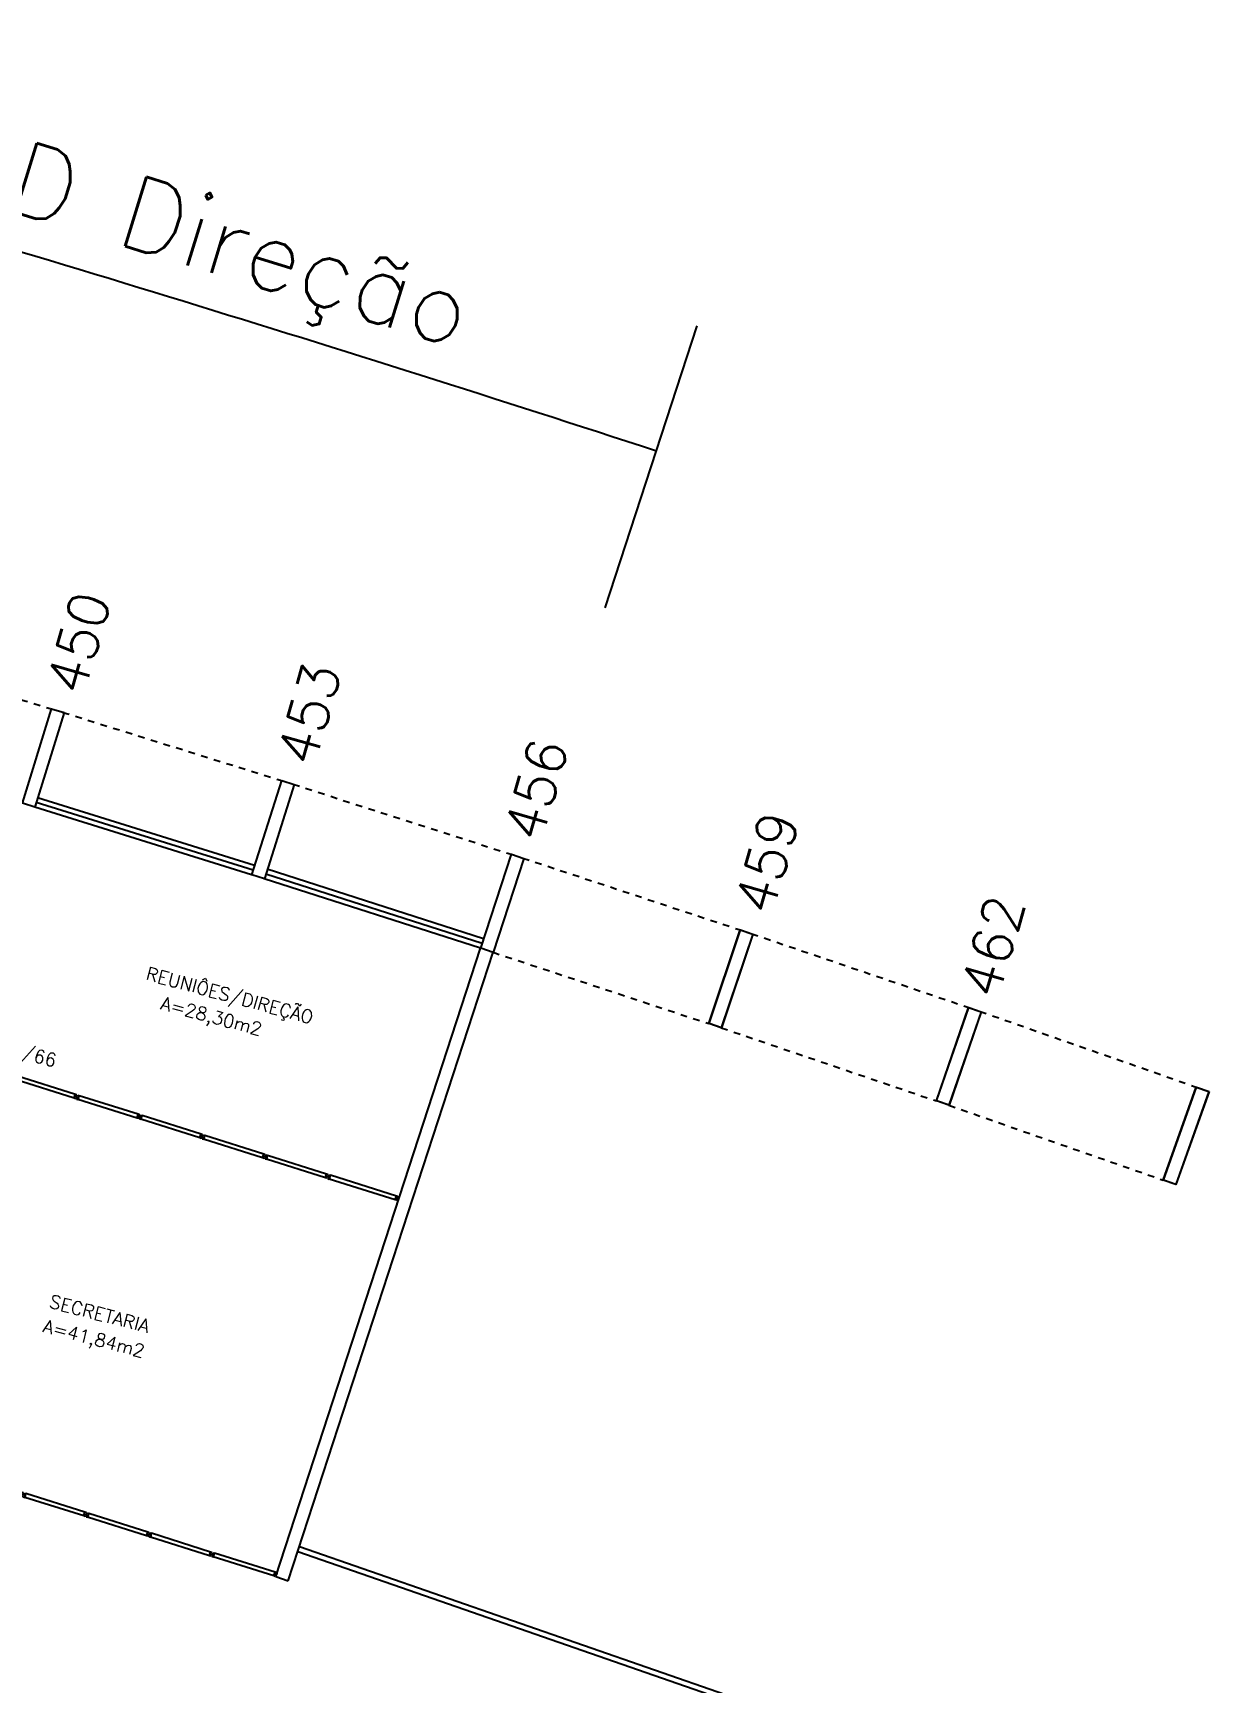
# Model space of a CAD drawing. Extents: x 26 to 324, y 73 to 188.
# Drawn here: x 306.08 to 323.93, y 145.02 to 170.04 of the extents above; entities that cross this region are included whole.
import ezdxf

# ---------------------------------------------------------------- set-up
doc = ezdxf.new("R2010")
doc.units = 0
doc.header["$LTSCALE"] = 0.01
doc.header["$MEASUREMENT"] = 0
doc.linetypes.add('HIDDEN2', pattern=[0.1875, 0.125, -0.0625])
doc.layers.get('0').update_dxf_attribs({"linetype": 'CONTINUOUS'})
doc.layers.get('DEFPOINTS').update_dxf_attribs({"linetype": 'CONTINUOUS'})
for name, color, linetype in [('ALV', 2, 'CONTINUOUS'), ('BANC', 2, 'CONTINUOUS'), ('DIV', 2, 'CONTINUOUS'), ('ESQ', 1, 'CONTINUOUS'), ('ESTR', 3, 'CONTINUOUS'), ('NOPILAR1', 2, 'CONTINUOUS'), ('PROJ', 1, 'HIDDEN2'), ('TEXTO', 2, 'CONTINUOUS'), ('TEXTO-ENDEREÇO', 2, 'CONTINUOUS'), ('USO1', 2, 'CONTINUOUS'), ('ÁREA', 2, 'CONTINUOUS')]:
    doc.layers.add(name, color=color, linetype=linetype)
doc.styles.add('1', font='romans.shx')
doc.styles.add('NOPILAR', font='simplex.shx', dxfattribs={"height": 0.6})
doc.styles.add('UNB-100', font='simplex.shx', dxfattribs={"height": 0.2})
doc.styles.add('UNB-100-1', font='simplex.shx', dxfattribs={"height": 0.2})
doc.dimstyles.new('1-600', dxfattribs={"dimtxt": 1.1, "dimasz": 2.5, "dimexe": 2, "dimexo": 4, "dimgap": 0.2, "dimtad": 1, "dimdec": 0, "dimzin": 4, "dimdsep": 46, "dimlunit": 6, "dimtxsty": '1', "dimblk1": 'NONE', "dimblk2": 'NONE', "dimsah": 1, "dimcen": 0, "dimclrd": 2, "dimclre": 2, "dimclrt": 2, "dimadec": 0, "dimazin": 0, "dimtfac": 1, "dimtdec": 0, "dimtmove": 2, "dimatfit": 3, "dimldrblk": 'NONE', "dimfxl": 0, "dimtolj": 1, "dimtzin": 0, "dimarcsym": 0})

# ---------------------------------------------------------------- blocks, each defined once
blk = doc.blocks.new('PILAR-SLC')
blk.add_lwpolyline([(0.2, 0), (0.2, -1.5), (0, -1.5), (0, 0)], close=True)
blk = doc.blocks.new('DIVMT-SLC')
for p, q in [((-0.03, 0.03), (-0.03, 0.006)), ((-0.008, 0.03), (-0.03, 0.03)), ((-0.0185, 0.006), (-0.03, 0.006)), ((-0.0185, -0.006), (-0.0185, 0.006)), ((-0.008, 0.03), (-0.008, 0.02)), ((-0.008, 0.02), (0.008, 0.02)), ((-0.0051, 0), (0.0051, 0)), ((0.0051, 0), (-0.0051, 0)), ((-0.0051, 0), (0.0051, 0)), ((0, -0.0051), (0, 0.0051)), ((0, 0.0051), (0, -0.0051)), ((0.008, 0.03), (0.008, 0.02)), ((0.008, 0.03), (0.03, 0.03)), ((0.0205, 0.006), (0.03, 0.006)), ((0.0205, -0.006), (0.0205, 0.006)), ((0.0205, 0.006), (0.0205, -0.006)), ((0.0205, 0.006), (0.03, 0.006)), ((0.97, 0.03), (0.03, 0.03)), ((0.03, 0.006), (0.03, 0.03)), ((0.03, -0.03), (0.03, 0.03)), ((0.03, -0.005), (0.03, 0.005)), ((0.97, -0.03), (0.97, 0.03)), ((0.97, 0.03), (0.97, 0.009)), ((0.97, 0.009), (0.97, 0.027)), ((0.9795, 0.006), (0.97, 0.006)), ((0.97, -0.005), (0.97, 0.005)), ((0.9795, 0.006), (0.9795, -0.006)), ((1.0051, 0), (0.9949, 0)), ((1, 0.0051), (1, -0.0051)), ((-0.0185, -0.006), (-0.03, -0.006)), ((-0.03, -0.03), (-0.03, -0.006)), ((-0.008, -0.03), (-0.03, -0.03)), ((-0.008, -0.03), (-0.008, -0.02)), ((-0.008, -0.02), (0.008, -0.02)), ((0.008, -0.03), (0.008, -0.02)), ((0.008, -0.03), (0.03, -0.03)), ((0.0205, -0.006), (0.03, -0.006)), ((0.0205, -0.006), (0.03, -0.006)), ((0.03, -0.006), (0.03, -0.03)), ((0.97, -0.03), (0.03, -0.03)), ((0.9795, -0.006), (0.97, -0.006)), ((0.97, -0.009), (0.97, -0.027))]:
    blk.add_line(p, q)
blk = doc.blocks.new('MTINI-SLC')
for p, q in [((-0.03, 0.008), (-0.03, 0.03)), ((0.03, 0.03), (-0.03, 0.03)), ((-0.03, 0.008), (-0.02, 0.008)), ((-0.009, 0.03), (-0.027, 0.03)), ((-0.02, 0.008), (-0.02, 0)), ((-0.001, 0), (-0.02, 0)), ((-0.006, 0.02), (-0.006, 0.03)), ((-0.006, 0.023), (-0.006, 0.027)), ((-0.006, 0.02), (0.006, 0.02)), ((0.005, 0.03), (-0.005, 0.03)), ((0.005, 0), (-0.005, 0)), ((0.004, 0.02), (-0.004, 0.02)), ((0.02, 0), (-0.001, 0)), ((0, -0.005), (0, 0.005)), ((0.006, 0.02), (0.006, 0.03)), ((0.006, 0.023), (0.006, 0.027)), ((0.009, 0.03), (0.027, 0.03)), ((0.03, 0.008), (0.02, 0.008)), ((0.02, 0), (0.02, 0.008)), ((0.03, 0.008), (0.03, 0.03))]:
    blk.add_line(p, q)
blk = doc.blocks.new('*D32')
at = {"color": 2, "linetype": 'ByBlock'}
for p, q in [((300.445, 165.72), (301.693, 170.044)), ((314.764, 161.322), (316.159, 165.601))]:
    blk.add_line(p, q, dxfattribs=at)
blk.add_arc((178.48, -256.906), 442.373, 71.95122, 73.90244, dxfattribs=at)
at = {"layer": 'DEFPOINTS', "color": 0, "linetype": 'ByBlock'}
for p in [(310.756, 165.228), (299.336, 161.877), (298.92, 160.435), (313.525, 157.519), (313.06, 156.093)]:
    blk.add_point(p, dxfattribs=at)
at = {"color": 2, "linetype": 'ByBlock', "insert": (308.631, 166.864), "char_height": 1.1, "attachment_point": 5, "rotation": 342.9268, "style": '1'}
blk.add_mtext('\\A1;ILD Direção', dxfattribs=at)
blk = doc.blocks.new('_NONE')
at = {"color": 0, "linetype": 'ByBlock'}
blk.add_circle((0, 0), 0.25, dxfattribs=at)

msp = doc.modelspace()

# ---------------------------------------------------------------- linework, layer by layer
at = {"layer": 'ALV'}
for p, q in [((309.762, 146.618), (312.87, 156.154)), ((309.952, 146.556), (313.06, 156.093)), ((309.762, 146.618), (309.952, 146.556))]:
    msp.add_line(p, q, dxfattribs=at)
at = {"layer": 'BANC'}
for p, q in [((310.096, 146.998), (322.862, 142.57)), ((310.121, 147.074), (322.888, 142.645))]:
    msp.add_line(p, q, dxfattribs=at)
at = {"layer": 'DIV'}
for p, q in [((310.517, 152.67), (310.524, 152.693)), ((310.538, 152.664), (310.517, 152.67)), ((310.535, 152.69), (310.524, 152.693)), ((310.535, 152.727), (310.528, 152.704)), ((310.539, 152.701), (310.528, 152.704)), ((310.556, 152.721), (310.535, 152.727)), ((310.535, 152.69), (310.539, 152.701)), ((310.538, 152.664), (310.541, 152.673)), ((310.541, 152.673), (310.556, 152.668)), ((310.55, 152.691), (310.559, 152.688)), ((310.559, 152.688), (310.55, 152.691)), ((310.55, 152.691), (310.559, 152.688)), ((310.556, 152.721), (310.553, 152.711)), ((310.553, 152.711), (310.568, 152.706)), ((310.556, 152.695), (310.553, 152.685)), ((310.553, 152.685), (310.556, 152.695)), ((310.553, 152.659), (310.556, 152.668)), ((310.553, 152.659), (310.574, 152.652)), ((310.571, 152.716), (310.568, 152.706)), ((310.571, 152.716), (310.592, 152.709)), ((310.576, 152.689), (310.572, 152.678)), ((310.572, 152.678), (310.576, 152.689)), ((310.572, 152.678), (310.581, 152.675)), ((310.572, 152.678), (310.581, 152.675)), ((310.574, 152.652), (310.592, 152.709)), ((310.581, 152.675), (310.574, 152.652)), ((310.576, 152.689), (310.585, 152.687)), ((310.576, 152.689), (310.585, 152.687)), ((310.582, 152.676), (310.585, 152.686)), ((310.585, 152.687), (310.592, 152.709)), ((311.594, 152.393), (310.592, 152.709)), ((311.576, 152.336), (310.574, 152.652)), ((311.576, 152.336), (311.594, 152.393)), ((311.582, 152.356), (311.577, 152.339)), ((311.592, 152.356), (311.583, 152.359)), ((311.584, 152.36), (311.587, 152.369)), ((311.596, 152.367), (311.587, 152.37)), ((311.594, 152.393), (311.588, 152.373)), ((311.588, 152.373), (311.593, 152.39)), ((311.596, 152.367), (311.592, 152.356)), ((311.619, 152.354), (311.609, 152.357)), ((311.615, 152.36), (311.612, 152.35)), ((308.756, 146.934), (308.763, 146.957)), ((308.777, 146.927), (308.756, 146.934)), ((308.774, 146.953), (308.763, 146.957)), ((308.774, 146.991), (308.767, 146.968)), ((308.778, 146.965), (308.767, 146.968)), ((308.795, 146.984), (308.774, 146.991)), ((308.774, 146.953), (308.778, 146.965)), ((308.777, 146.927), (308.78, 146.937)), ((308.78, 146.937), (308.795, 146.932)), ((308.789, 146.955), (308.799, 146.952)), ((308.799, 146.952), (308.789, 146.955)), ((308.789, 146.955), (308.799, 146.952)), ((308.795, 146.984), (308.792, 146.975)), ((308.792, 146.975), (308.807, 146.97)), ((308.795, 146.958), (308.792, 146.948)), ((308.792, 146.948), (308.795, 146.958)), ((308.792, 146.922), (308.795, 146.932)), ((308.792, 146.922), (308.813, 146.916)), ((308.81, 146.979), (308.807, 146.97)), ((308.81, 146.979), (308.831, 146.973)), ((308.815, 146.953), (308.811, 146.941)), ((308.811, 146.941), (308.815, 146.953)), ((308.811, 146.941), (308.821, 146.939)), ((308.811, 146.941), (308.821, 146.939)), ((308.813, 146.916), (308.831, 146.973)), ((308.821, 146.939), (308.813, 146.916)), ((309.734, 146.628), (308.813, 146.916)), ((308.815, 146.953), (308.824, 146.95)), ((308.815, 146.953), (308.824, 146.95)), ((308.821, 146.939), (308.824, 146.949)), ((308.824, 146.95), (308.831, 146.973)), ((309.753, 146.686), (308.831, 146.973)), ((309.734, 146.628), (309.753, 146.686)), ((309.742, 146.652), (309.745, 146.662)), ((309.751, 146.648), (309.742, 146.651)), ((309.754, 146.66), (309.745, 146.663)), ((309.753, 146.686), (309.746, 146.665)), ((309.746, 146.665), (309.752, 146.683)), ((309.754, 146.66), (309.751, 146.648)), ((309.777, 146.646), (309.767, 146.649)), ((309.774, 146.653), (309.77, 146.643)), ((309.741, 146.648), (309.735, 146.631))]:
    msp.add_line(p, q, dxfattribs=at)
at = {"layer": 'ESQ'}
for p, q in [((309.441, 157.412), (306.149, 158.439)), ((309.396, 157.269), (306.104, 158.296)), ((309.419, 157.341), (306.127, 158.367)), ((312.87, 156.154), (309.587, 157.209)), ((312.893, 156.226), (309.61, 157.28)), ((312.916, 156.297), (309.633, 157.352))]:
    msp.add_line(p, q, dxfattribs=at)
at = {"layer": 'PROJ'}
for p, q in [((303.028, 160.794), (306.34, 159.792)), ((306.531, 159.734), (309.835, 158.704)), ((310.026, 158.643), (313.321, 157.585)), ((313.511, 157.523), (316.797, 156.437)), ((316.986, 156.374), (320.263, 155.26)), ((313.06, 156.093), (316.334, 155.01)), ((320.451, 155.195), (323.718, 154.053)), ((316.524, 154.947), (319.788, 153.837)), ((319.977, 153.771), (323.232, 152.634))]:
    msp.add_line(p, q, dxfattribs=at)

# ---------------------------------------------------------------- block references
at = {"layer": 'DIV'}
for name, p, rotation in [('DIVMT-SLC', (305.788, 154.199), 342.4096404312302), ('DIVMT-SLC', (306.741, 153.897), 342.5641646722376), ('DIVMT-SLC', (307.695, 153.597), 342.3939706420603), ('DIVMT-SLC', (308.648, 153.295), 342.3359852614493), ('DIVMT-SLC', (309.601, 152.991), 342.4457676478537), ('MTINI-SLC', (311.614, 152.355), 72.20695689311387), ('DIVMT-SLC', (305.933, 147.858), 342.5879933589794), ('DIVMT-SLC', (306.887, 147.558), 342.4143370845613), ('DIVMT-SLC', (307.841, 147.256), 342.3630834327753), ('MTINI-SLC', (309.772, 146.648), 71.92308665427775)]:
    msp.add_blockref(name, p, dxfattribs=dict(at, rotation=rotation))
at = {"layer": 'ESTR'}
for p, rotation in [((306.358, 159.788), 342.9268292682919), ((309.853, 158.699), 342.4390243902432), ((313.339, 157.58), 341.9512195121961), ((316.811, 156.432), 341.4634146341463), ((316.815, 156.432), 341.4634146341465), ((320.277, 155.255), 340.9756097560976), ((320.281, 155.254), 340.9756097560972), ((323.733, 154.047), 340.4878048780488), ((323.737, 154.047), 340.487804878048)]:
    msp.add_blockref('PILAR-SLC', p, dxfattribs=dict(at, rotation=rotation))

# ---------------------------------------------------------------- texts
at = {"layer": 'NOPILAR1', "style": 'NOPILAR'}
for s, p in [('450', (306.845, 159.969)), ('450', (306.845, 159.969)), ('453', (310.343, 158.888)), ('453', (310.343, 158.888)), ('456', (313.789, 157.741)), ('456', (313.789, 157.741)), ('459', (317.291, 156.632)), ('459', (317.291, 156.632)), ('462', (320.717, 155.359)), ('462', (320.717, 155.359))]:
    msp.add_text(s, height=0.6, rotation=73.9589, dxfattribs=at).set_placement(p)
at = {"layer": 'TEXTO', "style": 'UNB-100'}
for s, rotation, p in [('REUNIÔES/DIREÇÃO', 344.9177, (307.776, 155.682)), ('SECRETARIA', 345.4685, (306.311, 150.704))]:
    msp.add_text(s, height=0.2, rotation=rotation, dxfattribs=at).set_placement(p)
at = {"layer": 'TEXTO-ENDEREÇO', "style": 'UNB-100-1'}
msp.add_text('B1-451/66', height=0.2, rotation=345.4812, dxfattribs=at).set_placement((304.836, 154.755))
at = {"layer": 'ÁREA', "style": 'UNB-100'}
for s, rotation, p in [('A=28,30m2', 344.9177, (307.999, 155.232)), ('A=41,84m2', 345.4685, (306.215, 150.333))]:
    msp.add_text(s, height=0.2, rotation=rotation, dxfattribs=at).set_placement(p)

# ---------------------------------------------------------------- dimensions: what is measured, and where the dimension line sits
at = {"layer": 'USO1'}
dim = msp.add_angular_dim_2l(base=(310.756, 165.228), line1=((298.92, 160.435), (299.336, 161.877)), line2=((313.525, 157.519), (313.06, 156.093)), text='ILD Direção', dimstyle='1-600', override={"dimazin": 1}, dxfattribs=at)
dim.commit()
dim.dimension.update_dxf_attribs({"geometry": '*D32', "text_midpoint": (308.631, 166.864)})

doc.saveas('drawing.dxf')
